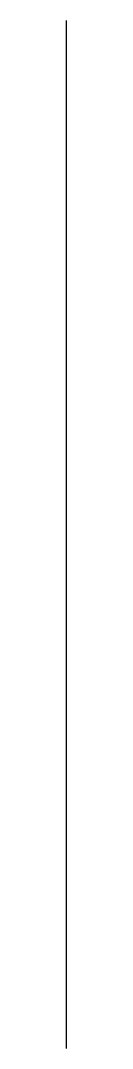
# Model space of a CAD drawing. Header units: millimetres. Extents: x -10173.018 to -10173.018, y 62.614 to 62.734.
import ezdxf

# ---------------------------------------------------------------- set-up
doc = ezdxf.new("R2010")
doc.units = ezdxf.units.MM
doc.header["$LTSCALE"] = 10
doc.layers.add('Tub_conexões', color=2, linetype='Continuous')

msp = doc.modelspace()

# ---------------------------------------------------------------- linework, layer by layer
at = {"layer": 'Tub_conexões'}
msp.add_line((-10173.01823, 62.61429), (-10173.01823, 62.73429), dxfattribs=at)

doc.saveas('drawing.dxf')
